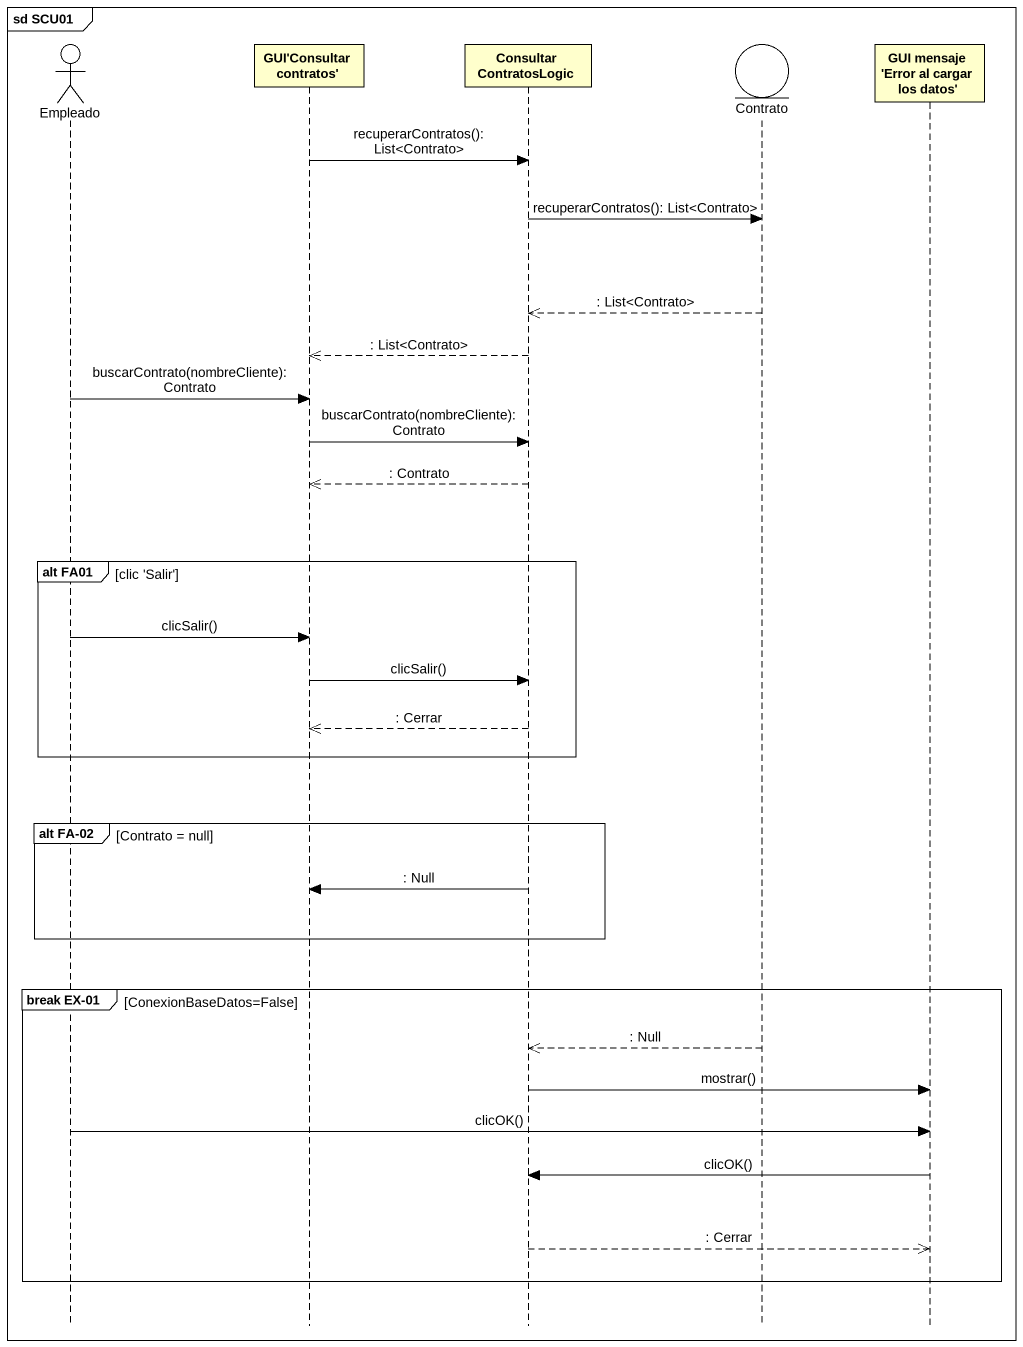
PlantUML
@startuml
mainframe sd SCU01
hide footbox
actor Empleado
participant "GUI'Consultar contratos'" as GUI_Consultar_contratos
participant ConsultarContratosLogic
entity Contrato
participant "GUI mensaje 'Error al cargar los datos'" as GUI_mensaje_Error_al_cargar

GUI_Consultar_contratos -> ConsultarContratosLogic : recuperarContratos(): List<Contrato>
ConsultarContratosLogic -> Contrato : recuperarContratos(): List<Contrato>
Contrato -->> ConsultarContratosLogic : : List<Contrato>
ConsultarContratosLogic -->> GUI_Consultar_contratos : : List<Contrato>
Empleado -> GUI_Consultar_contratos : buscarContrato(nombreCliente): Contrato
GUI_Consultar_contratos -> ConsultarContratosLogic : buscarContrato(nombreCliente): Contrato
ConsultarContratosLogic -->> GUI_Consultar_contratos : : Contrato
group alt FA01 [clic 'Salir']
  Empleado -> GUI_Consultar_contratos : clicSalir()
  GUI_Consultar_contratos -> ConsultarContratosLogic : clicSalir()
  ConsultarContratosLogic -->> GUI_Consultar_contratos : : Cerrar
end
group alt FA-02 [Contrato = null]
  ConsultarContratosLogic -> GUI_Consultar_contratos : : Null
end
group break EX-01 [ConexionBaseDatos=False]
  Contrato -->> ConsultarContratosLogic : : Null
  ConsultarContratosLogic -> GUI_mensaje_Error_al_cargar : mostrar()
  Empleado -> GUI_mensaje_Error_al_cargar : clicOK()
  GUI_mensaje_Error_al_cargar -> ConsultarContratosLogic : clicOK()
  ConsultarContratosLogic -->> GUI_mensaje_Error_al_cargar : : Cerrar
end
@enduml
